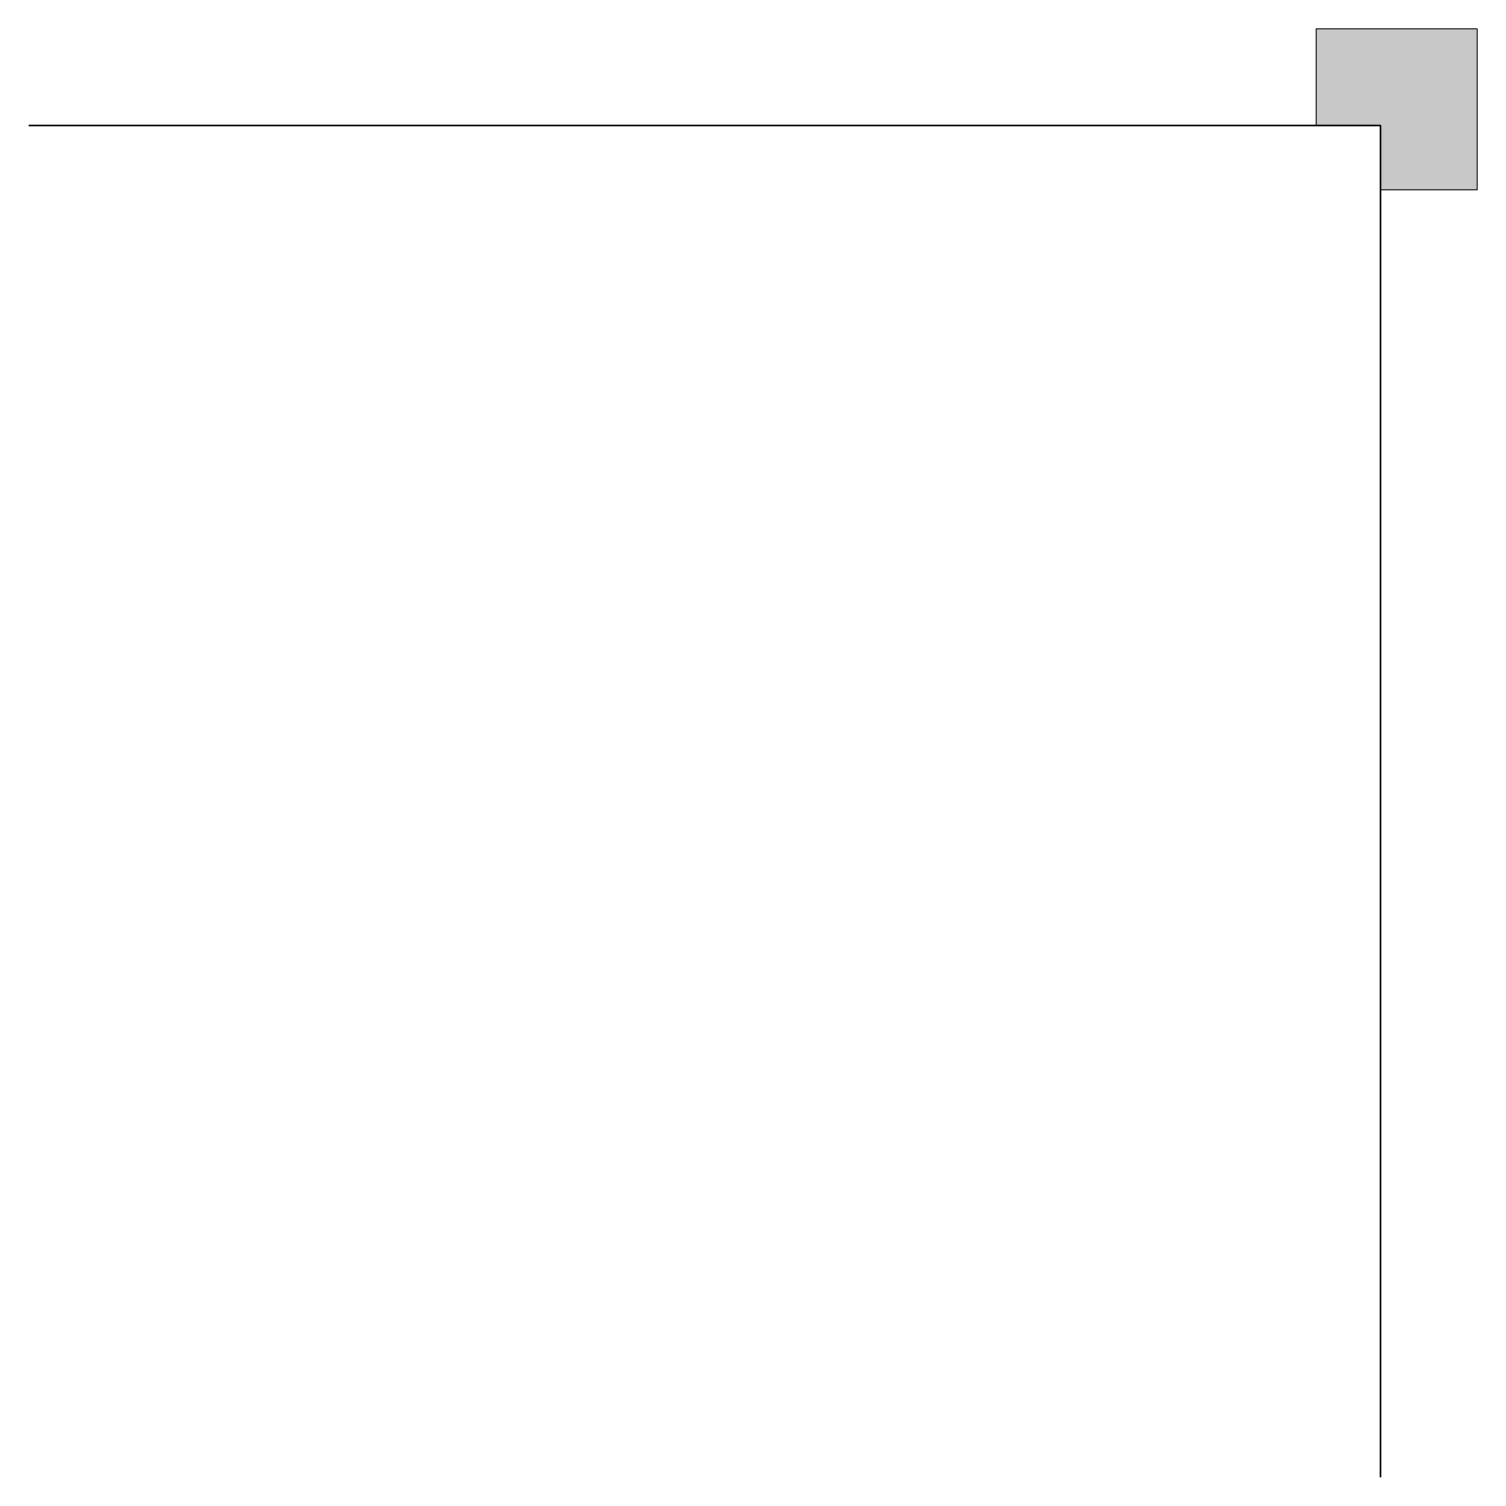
# Model space of a CAD drawing. Header units: metres. Extents: x -20 to 2.5, y -20 to 2.5.
import ezdxf

# ---------------------------------------------------------------- set-up
doc = ezdxf.new("R2010")
doc.units = ezdxf.units.M
doc.layers.add('A-DETL-GENF', color=92, linetype='Continuous', lineweight=18)

# ---------------------------------------------------------------- blocks, each defined once
blk = doc.blocks.new('42 hoekprofiel droogbouw - type 3840-1546531-00_0 Basismaterialen')
at = {"layer": 'A-DETL-GENF', "lineweight": 35}
blk.add_hatch(color=256, dxfattribs=at).paths.add_polyline_path([(2.5, 0), (2.5, 2.5), (0, 2.5), (0, 1), (1, 1), (1, 0)])
at = {"layer": 'A-DETL-GENF'}
for p, q in [((0, 2.5), (0, 1)), ((2.5, 2.5), (0, 2.5)), ((2.5, 0), (2.5, 2.5)), ((0, 1), (1, 1)), ((1, 1), (1, 0)), ((1, 0), (2.5, 0))]:
    blk.add_line(p, q, dxfattribs=at)
at = {"layer": 'A-DETL-GENF', "lineweight": 35}
for p, q in [((-20, 1), (1, 1)), ((1, 1), (1, -20))]:
    blk.add_line(p, q, dxfattribs=at)

msp = doc.modelspace()

# ---------------------------------------------------------------- block references
msp.add_blockref('42 hoekprofiel droogbouw - type 3840-1546531-00_0 Basismaterialen', (0, 0))

doc.saveas('drawing.dxf')
